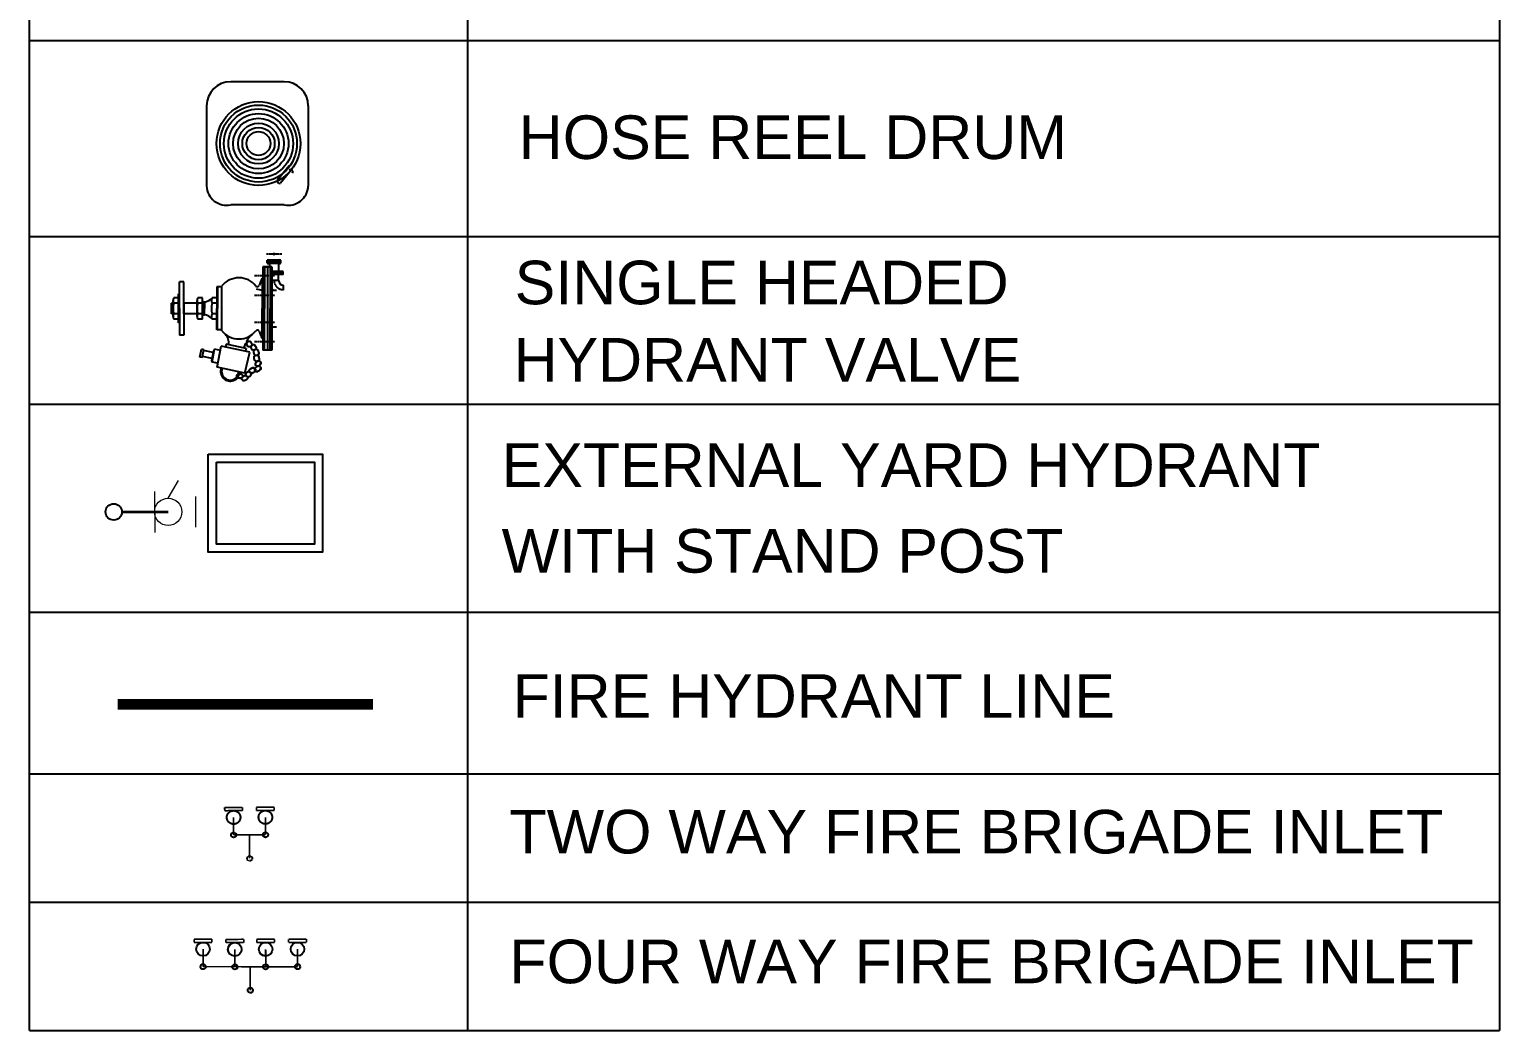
# Model space of a CAD drawing. Header units: millimetres. Extents: x -3573983 to -3087264, y -262072 to -30148.
# Drawn here: x -3573983 to -3560493, y -49923 to -40738 of the extents above; entities that cross this region are included whole.
import ezdxf

# ---------------------------------------------------------------- set-up
doc = ezdxf.new("R2010")
doc.units = ezdxf.units.MM
doc.header["$LTSCALE"] = 2
doc.header["$MEASUREMENT"] = 0
for name, pattern in [('CENTER', [2, 1.25, -0.25, 0.25, -0.25]), ('CENTER2', [1.125, 0.75, -0.125, 0.125, -0.125]), ('CONTINOUS', [0]), ('HIDDEN', [0.375, 0.25, -0.125])]:
    doc.linetypes.add(name, pattern=pattern)
doc.layers.get('0').update_dxf_attribs({"color": 251})
for name, color, linetype in [('A-SITE DIM', 5, 'Continuous'), ('CLGRID', 9, 'CENTER2'), ('DETAILS', 222, 'Continuous'), ('FF-TEXT & DIMENSIONS', 251, 'Continuous'), ('FIRE HYDRANT LINE', 1, 'HIDDEN'), ('FP-DET', 8, 'Continuous'), ('FP-DRAIN', 13, 'Continuous'), ('HEAD', 1, 'Continuous')]:
    doc.layers.add(name, color=color, linetype=linetype)
doc.layers.add('MCD-FIRE-SANCTION', color=7, linetype='Continuous', lineweight=9)
doc.layers.add('McD-TITLE BLOCK', color=142, linetype='Continuous', lineweight=25)
doc.styles.add('ARIAL', font='arial.ttf')

# ---------------------------------------------------------------- blocks, each defined once
blk = doc.blocks.new('A$C33FC7467')
at = {"color": 0, "ltscale": 2, "const_width": 60.7}
for points in [[(868, 1733), (868, -1733)], [(868, 1733), (1512, 1733)], [(1508, 563), (864, 565)], [(252, 0), (0, 0)], [(868, 0), (252, 0)], [(1504, -570), (861, -568)], [(868, -1733), (1512, -1733)]]:
    blk.add_lwpolyline(points, dxfattribs=at)
at = {"color": 0, "ltscale": 2, "const_width": 60.7, "elevation": 0}
for points in [[(868, 1732), (868, -1734)], [(868, 1732), (1512, 1732)], [(1761, 2058), (1758, 1404)], [(1761, 2057), (1758, 1403)], [(1880, 2058), (1761, 2058)], [(1880, 2056), (1761, 2057)], [(1877, 1403), (1880, 2058)], [(1877, 1402), (1880, 2056)], [(1758, 1404), (1877, 1403)], [(1758, 1403), (1877, 1402)], [(1508, 562), (864, 564)], [(1757, 890), (1754, 236)], [(1757, 889), (1754, 235)], [(1876, 890), (1757, 890)], [(1876, 889), (1757, 889)], [(1873, 236), (1876, 890)], [(1873, 235), (1876, 889)], [(252, -1), (0, -1)], [(868, -1), (252, -1)], [(1754, 236), (1873, 236)], [(1754, 235), (1873, 235)], [(1504, -571), (861, -569)], [(1753, -243), (1751, -897)], [(1753, -244), (1751, -898)], [(1872, -243), (1753, -243)], [(1872, -244), (1753, -244)], [(1869, -897), (1872, -243)], [(1869, -898), (1872, -244)], [(1751, -897), (1869, -897)], [(1751, -898), (1869, -898)], [(1760, -1408), (1758, -2062)], [(1760, -1409), (1758, -2063)], [(1879, -1408), (1760, -1408)], [(1879, -1409), (1760, -1409)], [(1877, -2063), (1879, -1408)], [(1877, -2064), (1879, -1409)], [(868, -1734), (1512, -1734)], [(1758, -2062), (1877, -2063)], [(1758, -2063), (1877, -2064)]]:
    blk.add_lwpolyline(points, dxfattribs=at)
at = {"color": 0, "ltscale": 2, "extrusion": (0, 0, -1)}
for centre, major_axis, start_param, end_param in [((868, 1733), (66.8, -66.8), 3.926991, 10.210176), ((868, 1732, 0), (66.8, -66.8), 3.926991, 10.210176), ((1512, 1731), (1, -249), 3.14411, 9.427295), ((1512, 1730, 0), (1, -249), 3.144913241386798, 9.428098548566386), ((864, 565), (66.8, -66.8), 3.926991, 10.210176), ((864, 564, 0), (66.8, 66.8), 5.497787, 11.780972), ((1508, 563), (1, -249), 3.144913241386798, 9.428098548566386), ((1508, 562, 0), (1, -249), 3.14411, 9.427295), ((0, 0), (0.2, -93.3), 3.14405545962737, 9.427240766806957), ((861, -568), (66.8, -66.8), 3.926991, 10.210176), ((861, -569, 0), (66.8, -66.8), 3.926991, 10.210176), ((1504, -570), (1, -249), 3.14411, 9.427295), ((1504, -571, 0), (1, -249), 3.144356, 9.427541), ((1512, -1735), (1, -249), 3.14411, 9.427295), ((1512, -1736, 0), (1, -249), 3.14411, 9.427295), ((868, -1733), (66.8, -66.8), 3.926991, 10.210176), ((868, -1734, 0), (66.8, -66.8), 3.926991, 10.210176)]:
    blk.add_ellipse(centre, major_axis=major_axis, ratio=1, start_param=start_param, end_param=end_param, dxfattribs=at)
blk = doc.blocks.new('A$C6ecfe311')
at = {"color": 0, "ltscale": 2, "const_width": 60.7, "elevation": 0}
for points in [[(176, 1609), (-120, 1037)], [(0, 1978), (54, 2084)], [(581, 1678), (0, 1978)], [(1, 1978), (55, 2083)], [(582, 1678), (1, 1978)], [(54, 2084), (635, 1784)], [(55, 2083), (636, 1783)], [(635, 1784), (581, 1678)], [(636, 1783), (582, 1678)], [(918, 501), (1215, 1072)], [(1037, 1442), (1092, 1548)], [(1618, 1142), (1037, 1442)], [(1038, 1442), (1092, 1548)], [(1619, 1142), (1038, 1442)], [(1092, 1548), (1673, 1248)], [(1092, 1548), (1674, 1248)], [(1673, 1248), (1618, 1142)], [(1674, 1248), (1619, 1142)], [(918, 501), (-117, 1040)], [(115, 224), (-1, 0)]]:
    blk.add_lwpolyline(points, dxfattribs=at)
at = {"color": 0, "ltscale": 2, "const_width": 60.7}
for points in [[(177, 1608), (-119, 1036)], [(919, 501), (1216, 1071)], [(919, 501), (-117, 1040)], [(401, 770), (116, 223)], [(116, 223), (0, 0)]]:
    blk.add_lwpolyline(points, dxfattribs=at)
at = {"color": 0, "ltscale": 2}
for centre, major_axis, start_param, end_param in [((176, 1609, 0), (-220, 115), 3.14411, 9.427295), ((177, 1608), (-220, 116), 3.144913241386798, 9.428098548566386), ((-120, 1037, 0), (90.1, 28.4), 5.497787, 11.780972), ((-119, 1036), (-28.4, 90.1), 3.926991, 10.210176), ((1213, 1073, 0), (-220, 116), 3.144913241386798, 9.428098548566386), ((1214, 1072), (-220, 115), 3.14411, 9.427295), ((918, 501, 0), (-28.4, 90.1), 3.926991, 10.210176), ((919, 501), (-28.4, 90.1), 3.926991, 10.210176), ((0, 0), (-82.6, 43.3), 3.14405545962737, 9.427240766806957)]:
    blk.add_ellipse(centre, major_axis=major_axis, ratio=1, start_param=start_param, end_param=end_param, dxfattribs=at)
blk = doc.blocks.new('*U20')
at = {"color": 6, "linetype": 'CONTINOUS'}
for p, q in [((500, 126), (595, 288)), ((374, 187), (376, -188)), ((750, 141), (750, -140))]:
    blk.add_line(p, q, dxfattribs=at)
blk.add_circle((500, 0), 125, dxfattribs=at)
at = {"layer": 'HEAD', "linetype": 'CONTINOUS', "ltscale": 3}
for points in [[(867, 530), (1917, 530), (1917, -370), (867, -370)], [(942, 455), (1842, 455), (1842, -295), (942, -295)]]:
    blk.add_lwpolyline(points, close=True, dxfattribs=at)
at = {"layer": 'HEAD', "linetype": 'CONTINOUS', "ltscale": 3, "const_width": 25}
blk.add_lwpolyline([(75, 0), (500, 0)], dxfattribs=at)
at = {"layer": 'HEAD', "linetype": 'CONTINOUS', "ltscale": 3}
blk.add_circle((0, 0), 75, dxfattribs=at)

msp = doc.modelspace()

# ---------------------------------------------------------------- hatches: boundary and pattern name
at = {"layer": 'FP-DET'}
h = msp.add_hatch(color=6, dxfattribs=at)
h.paths.add_polyline_path([(-3572257.3, -43297.1), (-3572264.3, -43297.1), (-3572264.3, -43494.3), (-3572257.3, -43494.3)])
h.paths.add_polyline_path([(-3572264.3, -43297.1), (-3572257.3, -43297.1), (-3572257.3, -43099.9), (-3572264.3, -43099.9)])
h = msp.add_hatch(color=6, dxfattribs=at)
h.paths.add_polyline_path([(-3572664.6, -43370.5, -0.1398779), (-3572657.6, -43346, -0.0709753), (-3572664.6, -43297.1)])
h.paths.add_polyline_path([(-3572657.6, -43248.2, -0.1398779), (-3572664.6, -43223.7), (-3572664.6, -43297.1, -0.0709753)])
h = msp.add_hatch(color=6, dxfattribs=at)
h.paths.add_polyline_path([(-3572444, -43370.5, -0.1398779), (-3572437, -43346, -0.0709753), (-3572444, -43297.1)])
h.paths.add_polyline_path([(-3572437, -43248.2, -0.1398779), (-3572444, -43223.7), (-3572444, -43297.1, -0.0709753)])

# ---------------------------------------------------------------- linework, layer by layer
msp.add_circle((-3571738, -42799, -15.4), 5.94)
at = {"layer": 'CLGRID', "color": 251, "linetype": 'CENTER'}
for p, q in [((-3571667.6, -42799, -15.4), (-3571808.3, -42799, -15.4)), ((-3571787.7, -42894.6, -15.4), (-3571787.7, -42842.4, -15.4)), ((-3571688.2, -42894.6, -15.4), (-3571688.2, -42842.4, -15.4)), ((-3571915.9, -42996.8, -15.4), (-3571729, -42996.8, -15.4)), ((-3571915.9, -43175.7, -15.4), (-3571729, -43175.7, -15.4)), ((-3571915.9, -43423.3, -15.4), (-3571729, -43423.3, -15.4)), ((-3571915.9, -43602.2, -15.4), (-3571729, -43602.2, -15.4))]:
    msp.add_line(p, q, dxfattribs=at)
at = {"layer": 'CLGRID', "linetype": 'CENTER2', "ltscale": 5}
msp.add_arc((-3571653.5, -43040.7, -15.4), 84.5, 179.99977, 269.99977, dxfattribs=at)
at = {"layer": 'DETAILS', "linetype": 'CONTINOUS'}
for p, q in [((-3571645.2, -41217.5), (-3572135.6, -41217.5)), ((-3572357, -41439), (-3572357, -42174.5)), ((-3571423.7, -41439), (-3571423.7, -42174.5)), ((-3571645.2, -42347.4), (-3572135.6, -42347.4))]:
    msp.add_line(p, q, dxfattribs=at)
at = {"layer": 'DETAILS', "color": 8, "linetype": 'CONTINOUS'}
for p, q in [((-3571598.9, -41988.3), (-3571708.5, -42125.1)), ((-3571568.1, -42013), (-3571677.7, -42149.7))]:
    msp.add_line(p, q, dxfattribs=at)
for radius in [384.9, 353.1, 317.8, 275.4, 233, 187.1, 148.3, 109.3]:
    msp.add_circle((-3571880.6, -41784.9), radius, dxfattribs=at)
at = {"layer": 'DETAILS', "linetype": 'CONTINOUS'}
for centre, radius, start, end in [((-3572135.6, -41439), 221.5, 90, 180), ((-3571645.2, -41439), 221.5, 0, 90), ((-3572172.6, -42166.6), 184.6, 182.44933, 281.58021), ((-3571608.1, -42166.6), 184.6, 258.41979, 357.55067)]:
    msp.add_arc(centre, radius, start, end, dxfattribs=at)
at = {"layer": 'DETAILS', "color": 8, "linetype": 'CONTINOUS'}
for centre, radius, start, end in [((-3571585.8, -42045.7), 20.1, 331.78778, 130.78068), ((-3571686.7, -42129.4), 22.2, 168.64649, 293.92196)]:
    msp.add_arc(centre, radius, start, end, dxfattribs=at)
at = {"layer": 'FF-TEXT & DIMENSIONS', "color": 8, "ltscale": 2}
for p, q in [((-3573982.6, -49923.3), (-3573982.6, -31131.8)), ((-3560493.5, -31131.8), (-3560493.5, -49923.3)), ((-3569963.3, -32170.7), (-3569963.3, -49923.3)), ((-3573982.6, -40838.9), (-3560493.5, -40838.9)), ((-3573982.6, -42637.2), (-3560493.5, -42637.2)), ((-3573982.6, -44175.5), (-3560493.5, -44175.5)), ((-3573982.6, -46084.2), (-3560493.5, -46084.2)), ((-3573982.6, -46084.2), (-3560493.5, -46084.2)), ((-3573982.6, -47567.8), (-3560493.5, -47567.8)), ((-3573982.6, -48745.1), (-3560493.5, -48745.1)), ((-3573982.6, -49923.3), (-3560493.5, -49923.3))]:
    msp.add_line(p, q, dxfattribs=at)
at = {"layer": 'FP-DET', "color": 6, "ltscale": 11}
for p, q in [((-3571674.9, -42855.5, -15.4), (-3571801, -42855.5, -15.4)), ((-3571801, -42881, -15.4), (-3571801, -42855.5, -15.4)), ((-3571674.9, -42868.3, -15.4), (-3571801, -42868.3, -15.4)), ((-3571801, -42881, -15.4), (-3571674.9, -42881, -15.4)), ((-3571674.9, -42881, -15.4), (-3571674.9, -42855.5, -15.4)), ((-3571655.5, -42958.3, -15.4), (-3571757.1, -42958.3, -15.4))]:
    msp.add_line(p, q, dxfattribs=at)
at = {"layer": 'FP-DET', "color": 6}
for p, q in [((-3571846.7, -43023.4, -15.4), (-3571846.7, -43297.1, -15.4)), ((-3571825.3, -43023.4, -15.4), (-3571846.7, -43023.4, -15.4)), ((-3571840.5, -42917.3, -15.4), (-3571840.5, -43681.8, -15.4)), ((-3571757.1, -42917.3, -15.4), (-3571840.5, -42917.3, -15.4)), ((-3571825.3, -42917.3, -15.4), (-3571825.3, -43297.1, -15.4)), ((-3571825.3, -42917.3, -15.4), (-3571772.3, -42917.3, -15.4)), ((-3571798.8, -42917.3, -15.4), (-3571798.8, -43681.8, -15.4)), ((-3571772.3, -42917.3, -15.4), (-3571772.3, -43297.1, -15.4)), ((-3571757.1, -42917.3, -15.4), (-3571757.1, -43681.8, -15.4)), ((-3572605.9, -43163.1, -15.4), (-3572615.7, -43163.1, -15.4)), ((-3572615.7, -43431.1, -15.4), (-3572615.7, -43163.1, -15.4)), ((-3572605.9, -43297.1, -15.4), (-3572605.9, -43052.5, -15.4)), ((-3572565.5, -43052.5, -15.4), (-3572605.9, -43052.5, -15.4)), ((-3572565.5, -43346, -15.4), (-3572565.5, -43052.5, -15.4)), ((-3572217, -43099.9, -15.4), (-3572264.3, -43099.9, -15.4)), ((-3572264.3, -43099.9, -15.4), (-3572264.3, -43297.1, -15.4)), ((-3572257.3, -43099.9, -15.4), (-3572257.3, -43297.1, -15.4)), ((-3572217, -43502.9, -15.4), (-3572217, -43091.4, -15.4)), ((-3571847.6, -43125.8, -15.4), (-3571840.5, -43125.8, -15.4)), ((-3571757.1, -43129.6, -15.4), (-3571716.5, -43129.6, -15.4)), ((-3572680.1, -43297.1, -15.4), (-3572680.1, -43248.2, -15.4)), ((-3572664.6, -43248.2, -15.4), (-3572680.1, -43248.2, -15.4)), ((-3572680.1, -43346, -15.4), (-3572680.1, -43297.1, -15.4)), ((-3572664.6, -43370.5, -15.4), (-3572664.6, -43223.7, -15.4)), ((-3572615.7, -43199.3, -15.4), (-3572657.6, -43199.3, -15.4)), ((-3572615.7, -43248.2, -15.4), (-3572657.6, -43248.2, -15.4)), ((-3572615.7, -43362.4, -15.4), (-3572615.7, -43231.8, -15.4)), ((-3572605.9, -43297.1, -15.4), (-3572605.9, -43541.7, -15.4)), ((-3572565.5, -43248.2, -15.4), (-3572565.5, -43541.7, -15.4)), ((-3572444, -43248.2, -15.4), (-3572565.5, -43248.2, -15.4)), ((-3572444, -43370.5, -15.4), (-3572444, -43223.7, -15.4)), ((-3572395, -43199.3, -15.4), (-3572437, -43199.3, -15.4)), ((-3572395, -43248.2, -15.4), (-3572437, -43248.2, -15.4)), ((-3572395, -43395, -15.4), (-3572395, -43199.3, -15.4)), ((-3572395, -43362.4, -15.4), (-3572395, -43231.8, -15.4)), ((-3572383.5, -43237.1, -15.4), (-3572377.4, -43237.1, -15.4)), ((-3572383.5, -43237.1, -15.4), (-3572383.5, -43297.1, -15.4)), ((-3572383.5, -43357.1, -15.4), (-3572383.5, -43297.1, -15.4)), ((-3572377.4, -43237.1, -15.4), (-3572377.4, -43297.1, -15.4)), ((-3572377.4, -43357.1, -15.4), (-3572377.4, -43297.1, -15.4)), ((-3572264.3, -43199.3, -15.4), (-3572306.2, -43199.3, -15.4)), ((-3572264.3, -43248.2, -15.4), (-3572306.2, -43248.2, -15.4)), ((-3572264.3, -43494.3, -15.4), (-3572264.3, -43297.1, -15.4)), ((-3572257.3, -43494.3, -15.4), (-3572257.3, -43297.1, -15.4)), ((-3571846.7, -43570.8, -15.4), (-3571846.7, -43297.1, -15.4)), ((-3571825.3, -43677, -15.4), (-3571825.3, -43297.1, -15.4)), ((-3571772.3, -43677, -15.4), (-3571772.3, -43297.1, -15.4)), ((-3572664.6, -43346, -15.4), (-3572680.1, -43346, -15.4)), ((-3572615.7, -43346, -15.4), (-3572657.6, -43346, -15.4)), ((-3572615.7, -43395, -15.4), (-3572657.6, -43395, -15.4)), ((-3572605.9, -43431.1, -15.4), (-3572615.7, -43431.1, -15.4)), ((-3572444, -43346, -15.4), (-3572565.5, -43346, -15.4)), ((-3572395, -43346, -15.4), (-3572437, -43346, -15.4)), ((-3572395, -43395, -15.4), (-3572437, -43395, -15.4)), ((-3572383.5, -43357.1, -15.4), (-3572377.4, -43357.1, -15.4)), ((-3572264.3, -43346, -15.4), (-3572306.2, -43346, -15.4)), ((-3572264.3, -43395, -15.4), (-3572306.2, -43395, -15.4)), ((-3572565.5, -43541.7, -15.4), (-3572605.9, -43541.7, -15.4)), ((-3572217, -43494.3, -15.4), (-3572264.3, -43494.3, -15.4)), ((-3571847.6, -43473.3, -15.4), (-3571840.5, -43473.3, -15.4)), ((-3571757.1, -43467.4, -15.4), (-3571716.5, -43467.4, -15.4)), ((-3572418.9, -43744.3, -15.4), (-3572405.1, -43672, -15.4)), ((-3572383.6, -43676.2, -15.4), (-3572405.1, -43672, -15.4)), ((-3572397.4, -43748.4, -15.4), (-3572383.6, -43676.2, -15.4)), ((-3572295.1, -43702.2, -15.4), (-3572385.3, -43685, -15.4)), ((-3572308.9, -43774.5, -15.4), (-3572291.7, -43684.5, -15.4)), ((-3572305.3, -43789.4, -15.4), (-3572282.9, -43672, -15.4)), ((-3572282.9, -43672, -15.4), (-3572291.7, -43684.5, -15.4)), ((-3572230.7, -43682, -15.4), (-3572282.9, -43672, -15.4)), ((-3572260.5, -43837.7, -15.4), (-3572223.4, -43643.6, -15.4)), ((-3571959.2, -43699.1, -15.4), (-3572223.4, -43643.6, -15.4)), ((-3572178.2, -43624.9, -15.4), (-3572183.8, -43651.9, -15.4)), ((-3571993.1, -43663.8, -15.4), (-3572178.2, -43624.9, -15.4)), ((-3572004.6, -43891.5, -15.4), (-3571959.2, -43699.1, -15.4)), ((-3571993.1, -43663.8, -15.4), (-3571998.8, -43690.8, -15.4)), ((-3571825.3, -43570.8, -15.4), (-3571846.7, -43570.8, -15.4)), ((-3571757.1, -43681.8, -15.4), (-3571840.5, -43681.8, -15.4)), ((-3571825.3, -43677, -15.4), (-3571772.3, -43677, -15.4)), ((-3572397.4, -43748.4, -15.4), (-3572418.9, -43744.3, -15.4)), ((-3572305.5, -43756.9, -15.4), (-3572395.7, -43739.6, -15.4)), ((-3572305.3, -43789.4, -15.4), (-3572308.9, -43774.5, -15.4)), ((-3572253.1, -43799.3, -15.4), (-3572305.3, -43789.4, -15.4)), ((-3572004.6, -43891.5, -15.4), (-3572260.5, -43837.7, -15.4)), ((-3571955.7, -43881.9, -15.4), (-3571955.2, -43880.5, -15.4)), ((-3571910.3, -43856.4, -15.4), (-3571909.2, -43855.3, -15.4))]:
    msp.add_line(p, q, dxfattribs=at)
at = {"layer": 'FP-DET', "color": 6, "ltscale": 11, "elevation": -15.4}
for points in [[(-3571757.1, -42983.5), (-3571655.5, -42983.5), (-3571655.5, -42958.3)], [(-3571757.1, -42970.9), (-3571655.5, -42970.9)]]:
    msp.add_lwpolyline(points, dxfattribs=at)
at = {"layer": 'FP-DET', "color": 6}
for centre, radius, start, end in [((-3572060.7, -43217.4, -15.4), 200.8, 38.63743, 141.11505), ((-3571594.4, -43176.7, -15.4), 295.2, 148.71165, 162.27052), ((-3571891.1, -43081.9, -15.4), 16.3, 218.63743, 342.27052), ((-3571851.4, -42937.5, -15.4), 188.4, 254.47354, 271.1662), ((-3572618.2, -43223.7, -15.4), 46.3, 148.14877, 211.85078), ((-3572489.7, -43297.1, -15.4), 174.9, 163.76065, 196.23889), ((-3572397.6, -43223.7, -15.4), 46.3, 148.14877, 211.85078), ((-3572269, -43297.1, -15.4), 174.9, 163.76065, 196.23889), ((-3572385.3, -43225.6, -15.4), 11.6, 212.29163, 278.86838), ((-3572381.7, -43143.1, -15.4), 94.1, 272.62314, 323.34963), ((-3572266.9, -43223.7, -15.4), 46.3, 148.14877, 211.85078), ((-3572138.3, -43297.1, -15.4), 174.9, 163.76065, 196.23889), ((-3572618.2, -43370.5, -15.4), 46.3, 148.14877, 211.85078), ((-3572397.6, -43370.5, -15.4), 46.3, 148.14877, 211.85078), ((-3572385.3, -43368.6, -15.4), 11.6, 81.13117, 147.70792), ((-3572381.7, -43451.1, -15.4), 94.1, 36.64992, 87.3764), ((-3572266.9, -43370.5, -15.4), 46.3, 148.14877, 211.85078), ((-3572060.7, -43376.8, -15.4), 200.8, 218.8845, 321.36211), ((-3572259.7, -43611.4, -15.4), 107.2, 349.99508, 45.56358), ((-3571817.1, -43693.6, -15.4), 198.8, 128.10113, 149.83326), ((-3571891.1, -43512.4, -15.4), 16.3, 17.72902, 141.36211), ((-3571594.4, -43417.5, -15.4), 295.2, 197.72902, 211.28789), ((-3571817.1, -43693.6, -15.4), 198.8, 159.05771, 170.16212), ((-3571999.4, -43625, -15.4), 4.08, 80.25889, 159.3729), ((-3571999, -43624, -15.4), 4.08, 81.12032, 159.05771), ((-3571996.5, -43607.9, -15.4), 13.3, 260.25889, 48.63208), ((-3571996.5, -43607.8, -15.4), 12.3, 261.12032, 47.77064), ((-3571985.5, -43595.7, -15.4), 4.08, 149.83326, 227.77064), ((-3571985, -43594.8, -15.4), 4.08, 149.51807, 228.63208), ((-3572140.7, -43876.9, -15.4), 88.3, 159.18686, 357.08908), ((-3572140.6, -43876.5, -15.4), 78.3, 158.39002, 357.88593)]:
    msp.add_arc(centre, radius, start, end, dxfattribs=at)
for points, knots in [([(-3571952.9, -43648.8, -15.4), (-3571953.3, -43648.9, -15.4), (-3571957.4, -43649.7, -15.4), (-3571963.6, -43651.2, -15.4), (-3571973.9, -43649.7, -15.4), (-3571980.7, -43642.3, -15.4), (-3571989.1, -43625.6, -15.4), (-3571990.5, -43616.5, -15.4), (-3571987.6, -43608.5, -15.4), (-3571981.5, -43602.4, -15.4), (-3571976.4, -43599.8, -15.4), (-3571973.5, -43598.4, -15.4)], [3.6965582, 3.6965582, 3.6965582, 3.6965582, 3.7628485, 4.4045112, 4.8273513, 5.5136512, 6.0673969, 6.5888164, 7.0628233, 7.5027685, 8.0657109, 8.0657109, 8.0657109, 8.0657109]), ([(-3571979.4, -43643.3, -15.4), (-3571979.5, -43643.1, -15.4), (-3571984.9, -43632.4, -15.4), (-3571988.1, -43626.9, -15.4), (-3571989.5, -43617.8, -15.4), (-3571986.6, -43609.8, -15.4), (-3571980.6, -43603.6, -15.4), (-3571975.4, -43601.1, -15.4), (-3571972.5, -43599.6, -15.4)], [5.4631832, 5.4631832, 5.4631832, 5.4631832, 5.5070617, 6.0608074, 6.5822269, 7.0562338, 7.496179, 8.0591214, 8.0591214, 8.0591214, 8.0591214]), ([(-3571973.5, -43598.4, -15.4), (-3571971.3, -43598, -15.4), (-3571966.7, -43597.3, -15.4), (-3571957.9, -43598.6, -15.4), (-3571951, -43606, -15.4), (-3571942.7, -43622.6, -15.4), (-3571941.2, -43631.7, -15.4), (-3571944.1, -43639.7, -15.4), (-3571950.2, -43645.9, -15.4), (-3571955.4, -43648.4, -15.4), (-3571958.2, -43649.9, -15.4)], [3.2633399, 3.2633399, 3.2633399, 3.2633399, 3.6586384, 4.0814785, 4.7677784, 5.321524, 5.8429435, 6.3169505, 6.7568956, 7.319838, 7.319838, 7.319838, 7.319838]), ([(-3571972.5, -43599.6, -15.4), (-3571970.3, -43599.2, -15.4), (-3571965.8, -43598.5, -15.4), (-3571956.9, -43599.8, -15.4), (-3571946.8, -43615.2, -15.4), (-3571941.7, -43623.9, -15.4), (-3571940.3, -43633, -15.4), (-3571943.2, -43641, -15.4), (-3571948.1, -43645.9, -15.4), (-3571951.5, -43648.1, -15.4), (-3571952.9, -43648.8, -15.4)], [3.2633399, 3.2633399, 3.2633399, 3.2633399, 3.6586384, 4.0814785, 4.7677784, 5.321524, 5.8429435, 6.3169505, 6.7568956, 7.0326528, 7.0326528, 7.0326528, 7.0326528]), ([(-3571913.3, -43679.6, -15.4), (-3571913.6, -43679.7, -15.4), (-3571917.8, -43680.5, -15.4), (-3571923.9, -43682, -15.4), (-3571934.2, -43680.5, -15.4), (-3571941.1, -43673.1, -15.4), (-3571949.4, -43656.4, -15.4), (-3571950.8, -43647.3, -15.4), (-3571947.9, -43639.3, -15.4), (-3571941.9, -43633.2, -15.4), (-3571936.7, -43630.6, -15.4), (-3571933.8, -43629.2, -15.4)], [3.6965582, 3.6965582, 3.6965582, 3.6965582, 3.7628485, 4.4045112, 4.8273513, 5.5136512, 6.0673969, 6.5888164, 7.0628233, 7.5027685, 8.0657109, 8.0657109, 8.0657109, 8.0657109]), ([(-3571939.7, -43674.1, -15.4), (-3571939.9, -43673.9, -15.4), (-3571945.2, -43663.2, -15.4), (-3571948.5, -43657.7, -15.4), (-3571949.9, -43648.6, -15.4), (-3571947, -43640.6, -15.4), (-3571940.9, -43634.4, -15.4), (-3571935.8, -43631.9, -15.4), (-3571932.9, -43630.4, -15.4)], [5.4631832, 5.4631832, 5.4631832, 5.4631832, 5.5070617, 6.0608074, 6.5822269, 7.0562338, 7.496179, 8.0591214, 8.0591214, 8.0591214, 8.0591214]), ([(-3571933.8, -43629.2, -15.4), (-3571931.6, -43628.8, -15.4), (-3571927.1, -43628.1, -15.4), (-3571918.2, -43629.4, -15.4), (-3571911.4, -43636.8, -15.4), (-3571903, -43653.4, -15.4), (-3571901.6, -43662.5, -15.4), (-3571904.5, -43670.5, -15.4), (-3571910.6, -43676.7, -15.4), (-3571915.7, -43679.2, -15.4), (-3571918.6, -43680.7, -15.4)], [3.2633399, 3.2633399, 3.2633399, 3.2633399, 3.6586384, 4.0814785, 4.7677784, 5.321524, 5.8429435, 6.3169505, 6.7568956, 7.319838, 7.319838, 7.319838, 7.319838]), ([(-3571932.9, -43630.4, -15.4), (-3571930.7, -43630, -15.4), (-3571926.1, -43629.3, -15.4), (-3571917.2, -43630.6, -15.4), (-3571907.2, -43646, -15.4), (-3571902.1, -43654.7, -15.4), (-3571900.6, -43663.8, -15.4), (-3571903.5, -43671.8, -15.4), (-3571908.4, -43676.7, -15.4), (-3571911.9, -43678.9, -15.4), (-3571913.3, -43679.6, -15.4)], [3.2633399, 3.2633399, 3.2633399, 3.2633399, 3.6586384, 4.0814785, 4.7677784, 5.321524, 5.8429435, 6.3169505, 6.7568956, 7.0326528, 7.0326528, 7.0326528, 7.0326528]), ([(-3571896.1, -43730, -15.4), (-3571896.5, -43729.9, -15.4), (-3571900.6, -43729.4, -15.4), (-3571907, -43729, -15.4), (-3571916.3, -43724.4, -15.4), (-3571920.6, -43715.2, -15.4), (-3571925.5, -43691.3, -15.4), (-3571924.1, -43682.2, -15.4), (-3571918.9, -43675.4, -15.4), (-3571911.2, -43671.5, -15.4), (-3571905.5, -43670.6, -15.4), (-3571902.4, -43670.1, -15.4)], [3.6965582, 3.6965582, 3.6965582, 3.6965582, 3.7628485, 4.4045112, 4.8273513, 5.5136512, 6.0673969, 6.5888164, 7.0628233, 7.5027685, 8.0657109, 8.0657109, 8.0657109, 8.0657109]), ([(-3571919.6, -43716.7, -15.4), (-3571919.7, -43716.4, -15.4), (-3571923.5, -43699, -15.4), (-3571925, -43692.7, -15.4), (-3571923.5, -43683.6, -15.4), (-3571918.3, -43676.9, -15.4), (-3571910.7, -43672.9, -15.4), (-3571905, -43672, -15.4), (-3571901.8, -43671.6, -15.4)], [5.4631832, 5.4631832, 5.4631832, 5.4631832, 5.5070617, 6.0608074, 6.5822269, 7.0562338, 7.496179, 8.0591214, 8.0591214, 8.0591214, 8.0591214]), ([(-3571902.4, -43670.1, -15.4), (-3571900.1, -43670.4, -15.4), (-3571895.6, -43671.1, -15.4), (-3571887.5, -43675.1, -15.4), (-3571883.3, -43684.2, -15.4), (-3571878.3, -43708.2, -15.4), (-3571879.8, -43717.3, -15.4), (-3571885, -43724, -15.4), (-3571892.6, -43728, -15.4), (-3571898.3, -43728.9, -15.4), (-3571901.5, -43729.3, -15.4)], [3.2633399, 3.2633399, 3.2633399, 3.2633399, 3.6586384, 4.0814785, 4.7677784, 5.321524, 5.8429435, 6.3169505, 6.7568956, 7.319838, 7.319838, 7.319838, 7.319838]), ([(-3571901.8, -43671.6, -15.4), (-3571899.6, -43671.8, -15.4), (-3571895, -43672.5, -15.4), (-3571887, -43676.5, -15.4), (-3571880, -43699.8, -15.4), (-3571877.8, -43709.6, -15.4), (-3571879.2, -43718.7, -15.4), (-3571884.4, -43725.4, -15.4), (-3571890.6, -43728.7, -15.4), (-3571894.5, -43729.7, -15.4), (-3571896.1, -43730, -15.4)], [3.2633399, 3.2633399, 3.2633399, 3.2633399, 3.6586384, 4.0814785, 4.7677784, 5.321524, 5.8429435, 6.3169505, 6.7568956, 7.0326528, 7.0326528, 7.0326528, 7.0326528]), ([(-3571892, -43784.7, -15.4), (-3571892.4, -43784.6, -15.4), (-3571896.6, -43784.1, -15.4), (-3571902.9, -43783.7, -15.4), (-3571912.2, -43779, -15.4), (-3571916.5, -43769.9, -15.4), (-3571921.4, -43745.9, -15.4), (-3571920, -43736.9, -15.4), (-3571914.8, -43730.1, -15.4), (-3571907.2, -43726.1, -15.4), (-3571901.5, -43725.3, -15.4), (-3571898.3, -43724.8, -15.4)], [3.6965582, 3.6965582, 3.6965582, 3.6965582, 3.7628485, 4.4045112, 4.8273513, 5.5136512, 6.0673969, 6.5888164, 7.0628233, 7.5027685, 8.0657109, 8.0657109, 8.0657109, 8.0657109]), ([(-3571915.5, -43771.3, -15.4), (-3571915.6, -43771.1, -15.4), (-3571919.5, -43753.6, -15.4), (-3571920.9, -43747.4, -15.4), (-3571919.5, -43738.3, -15.4), (-3571914.2, -43731.6, -15.4), (-3571906.6, -43727.6, -15.4), (-3571900.9, -43726.7, -15.4), (-3571897.7, -43726.2, -15.4)], [5.4631832, 5.4631832, 5.4631832, 5.4631832, 5.5070617, 6.0608074, 6.5822269, 7.0562338, 7.496179, 8.0591214, 8.0591214, 8.0591214, 8.0591214]), ([(-3571911.4, -43870.1, -15.4), (-3571911.5, -43869.8, -15.4), (-3571912.9, -43865.8, -15.4), (-3571915.5, -43860, -15.4), (-3571915.6, -43849.6, -15.4), (-3571909.4, -43841.6, -15.4), (-3571890.4, -43826.3, -15.4), (-3571881.7, -43823.4, -15.4), (-3571873.3, -43824.9, -15.4), (-3571866.2, -43829.9, -15.4), (-3571862.9, -43834.6, -15.4), (-3571861, -43837.2, -15.4)], [3.6965582, 3.6965582, 3.6965582, 3.6965582, 3.7628485, 4.4045112, 4.8273513, 5.5136512, 6.0673969, 6.5888164, 7.0628233, 7.5027685, 8.0657109, 8.0657109, 8.0657109, 8.0657109]), ([(-3571861, -43837.2, -15.4), (-3571860.2, -43839.3, -15.4), (-3571858.7, -43843.7, -15.4), (-3571858.6, -43852.6, -15.4), (-3571864.8, -43860.6, -15.4), (-3571883.9, -43875.9, -15.4), (-3571892.6, -43878.8, -15.4), (-3571901, -43877.3, -15.4), (-3571908, -43872.3, -15.4), (-3571911.4, -43867.6, -15.4), (-3571913.3, -43865, -15.4)], [3.2633399, 3.2633399, 3.2633399, 3.2633399, 3.6586384, 4.0814785, 4.7677784, 5.321524, 5.8429435, 6.3169505, 6.7568956, 7.319838, 7.319838, 7.319838, 7.319838]), ([(-3571862, -43838.3, -15.4), (-3571861.2, -43840.4, -15.4), (-3571859.8, -43844.8, -15.4), (-3571859.7, -43853.8, -15.4), (-3571877.2, -43870.6, -15.4), (-3571884.9, -43877.1, -15.4), (-3571893.6, -43880, -15.4), (-3571902, -43878.4, -15.4), (-3571907.7, -43874.4, -15.4), (-3571910.4, -43871.4, -15.4), (-3571911.4, -43870.1, -15.4)], [3.2633399, 3.2633399, 3.2633399, 3.2633399, 3.6586384, 4.0814785, 4.7677784, 5.321524, 5.8429435, 6.3169505, 6.7568956, 7.0326528, 7.0326528, 7.0326528, 7.0326528]), ([(-3571910.3, -43843.1, -15.4), (-3571910.1, -43842.9, -15.4), (-3571896.3, -43831.5, -15.4), (-3571891.4, -43827.4, -15.4), (-3571882.7, -43824.5, -15.4), (-3571874.3, -43826.1, -15.4), (-3571867.3, -43831, -15.4), (-3571863.9, -43835.7, -15.4), (-3571862, -43838.3, -15.4)], [5.4631832, 5.4631832, 5.4631832, 5.4631832, 5.5070617, 6.0608074, 6.5822269, 7.0562338, 7.496179, 8.0591214, 8.0591214, 8.0591214, 8.0591214]), ([(-3571899.6, -43825.7, -15.4), (-3571899.8, -43825.4, -15.4), (-3571902.5, -43822.1, -15.4), (-3571906.8, -43817.5, -15.4), (-3571910.4, -43807.7, -15.4), (-3571907.2, -43798.1, -15.4), (-3571896.7, -43782.8, -15.4), (-3571889.4, -43777.2, -15.4), (-3571881, -43775.8, -15.4), (-3571872.7, -43778.2, -15.4), (-3571868, -43781.5, -15.4), (-3571865.3, -43783.3, -15.4)], [3.6965582, 3.6965582, 3.6965582, 3.6965582, 3.7628485, 4.4045112, 4.8273513, 5.5136512, 6.0673969, 6.5888164, 7.0628233, 7.5027685, 8.0657109, 8.0657109, 8.0657109, 8.0657109]), ([(-3571907.5, -43799.8, -15.4), (-3571907.4, -43799.6, -15.4), (-3571900.5, -43789.7, -15.4), (-3571897.3, -43784.2, -15.4), (-3571890, -43778.6, -15.4), (-3571881.6, -43777.3, -15.4), (-3571873.3, -43779.6, -15.4), (-3571868.6, -43782.9, -15.4), (-3571865.9, -43784.7, -15.4)], [5.4631832, 5.4631832, 5.4631832, 5.4631832, 5.5070617, 6.0608074, 6.5822269, 7.0562338, 7.496179, 8.0591214, 8.0591214, 8.0591214, 8.0591214]), ([(-3571865.3, -43783.3, -15.4), (-3571863.9, -43785, -15.4), (-3571861, -43788.7, -15.4), (-3571858, -43797.1, -15.4), (-3571861.2, -43806.7, -15.4), (-3571871.7, -43822, -15.4), (-3571879, -43827.6, -15.4), (-3571887.4, -43828.9, -15.4), (-3571895.7, -43826.6, -15.4), (-3571900.4, -43823.3, -15.4), (-3571903, -43821.5, -15.4)], [3.2633399, 3.2633399, 3.2633399, 3.2633399, 3.6586384, 4.0814785, 4.7677784, 5.321524, 5.8429435, 6.3169505, 6.7568956, 7.319838, 7.319838, 7.319838, 7.319838]), ([(-3571865.9, -43784.7, -15.4), (-3571864.5, -43786.5, -15.4), (-3571861.6, -43790.1, -15.4), (-3571858.6, -43798.5, -15.4), (-3571867.2, -43814.8, -15.4), (-3571872.3, -43823.4, -15.4), (-3571879.6, -43829.1, -15.4), (-3571888, -43830.4, -15.4), (-3571894.7, -43828.5, -15.4), (-3571898.2, -43826.5, -15.4), (-3571899.6, -43825.7, -15.4)], [3.2633399, 3.2633399, 3.2633399, 3.2633399, 3.6586384, 4.0814785, 4.7677784, 5.321524, 5.8429435, 6.3169505, 6.7568956, 7.0326528, 7.0326528, 7.0326528, 7.0326528]), ([(-3571898.3, -43724.8, -15.4), (-3571896, -43725, -15.4), (-3571891.5, -43725.8, -15.4), (-3571883.4, -43729.8, -15.4), (-3571879.2, -43738.9, -15.4), (-3571874.3, -43762.8, -15.4), (-3571875.7, -43771.9, -15.4), (-3571880.9, -43778.7, -15.4), (-3571888.5, -43782.7, -15.4), (-3571894.2, -43783.5, -15.4), (-3571897.4, -43784, -15.4)], [3.2633399, 3.2633399, 3.2633399, 3.2633399, 3.6586384, 4.0814785, 4.7677784, 5.321524, 5.8429435, 6.3169505, 6.7568956, 7.319838, 7.319838, 7.319838, 7.319838]), ([(-3571897.7, -43726.2, -15.4), (-3571895.5, -43726.5, -15.4), (-3571890.9, -43727.2, -15.4), (-3571882.9, -43731.2, -15.4), (-3571875.9, -43754.5, -15.4), (-3571873.7, -43764.3, -15.4), (-3571875.1, -43773.4, -15.4), (-3571880.3, -43780.1, -15.4), (-3571886.5, -43783.3, -15.4), (-3571890.5, -43784.3, -15.4), (-3571892, -43784.7, -15.4)], [3.2633399, 3.2633399, 3.2633399, 3.2633399, 3.6586384, 4.0814785, 4.7677784, 5.321524, 5.8429435, 6.3169505, 6.7568956, 7.0326528, 7.0326528, 7.0326528, 7.0326528]), ([(-3572028.8, -43927.4, -15.4), (-3572029.8, -43929.5, -15.4), (-3572032, -43933.5, -15.4), (-3572038.5, -43939.7, -15.4), (-3572056.8, -43938.4, -15.4), (-3572066.8, -43937.2, -15.4), (-3572074.9, -43932.8, -15.4), (-3572079.5, -43925.7, -15.4), (-3572080.4, -43918.8, -15.4), (-3572080.1, -43914.7, -15.4), (-3572079.8, -43913.2, -15.4)], [3.2633399, 3.2633399, 3.2633399, 3.2633399, 3.6586384, 4.0814785, 4.7677784, 5.321524, 5.8429435, 6.3169505, 6.7568956, 7.0326528, 7.0326528, 7.0326528, 7.0326528]), ([(-3572079.8, -43913.2, -15.4), (-3572079.7, -43912.8, -15.4), (-3572077.8, -43909.1, -15.4), (-3572075.3, -43903.2, -15.4), (-3572067.8, -43896, -15.4), (-3572057.7, -43895.1, -15.4), (-3572039.4, -43898.5, -15.4), (-3572031.4, -43902.9, -15.4), (-3572026.8, -43910.1, -15.4), (-3572025.6, -43918.6, -15.4), (-3572026.6, -43924.3, -15.4), (-3572027.3, -43927.4, -15.4)], [3.6965582, 3.6965582, 3.6965582, 3.6965582, 3.7628485, 4.4045112, 4.8273513, 5.5136512, 6.0673969, 6.5888164, 7.0628233, 7.5027685, 8.0657109, 8.0657109, 8.0657109, 8.0657109]), ([(-3572027.3, -43927.4, -15.4), (-3572028.3, -43929.4, -15.4), (-3572030.5, -43933.5, -15.4), (-3572036.9, -43939.7, -15.4), (-3572047, -43940.6, -15.4), (-3572065.2, -43937.2, -15.4), (-3572073.3, -43932.8, -15.4), (-3572077.9, -43925.7, -15.4), (-3572079.1, -43917.1, -15.4), (-3572078, -43911.5, -15.4), (-3572077.4, -43908.3, -15.4)], [3.2633399, 3.2633399, 3.2633399, 3.2633399, 3.6586384, 4.0814785, 4.7677784, 5.321524, 5.8429435, 6.3169505, 6.7568956, 7.319838, 7.319838, 7.319838, 7.319838]), ([(-3572059.4, -43895.5, -15.4), (-3572059.1, -43895.5, -15.4), (-3572047.3, -43897.8, -15.4), (-3572041, -43898.5, -15.4), (-3572032.9, -43902.9, -15.4), (-3572028.3, -43910.1, -15.4), (-3572027.1, -43918.6, -15.4), (-3572028.2, -43924.3, -15.4), (-3572028.8, -43927.4, -15.4)], [5.4631832, 5.4631832, 5.4631832, 5.4631832, 5.5070617, 6.0608074, 6.5822269, 7.0562338, 7.496179, 8.0591214, 8.0591214, 8.0591214, 8.0591214]), ([(-3572031.7, -43949.5, -15.4), (-3572031.8, -43949.2, -15.4), (-3572032.6, -43945, -15.4), (-3572034.1, -43938.9, -15.4), (-3572032.6, -43928.6, -15.4), (-3572025.2, -43921.7, -15.4), (-3572008.5, -43913.4, -15.4), (-3571999.4, -43912, -15.4), (-3571991.4, -43914.9, -15.4), (-3571985.3, -43920.9, -15.4), (-3571982.7, -43926.1, -15.4), (-3571981.3, -43929, -15.4)], [3.6965582, 3.6965582, 3.6965582, 3.6965582, 3.7628485, 4.4045112, 4.8273513, 5.5136512, 6.0673969, 6.5888164, 7.0628233, 7.5027685, 8.0657109, 8.0657109, 8.0657109, 8.0657109]), ([(-3571981.3, -43929, -15.4), (-3571980.9, -43931.2, -15.4), (-3571980.2, -43935.7, -15.4), (-3571981.5, -43944.6, -15.4), (-3571988.9, -43951.4, -15.4), (-3572005.6, -43959.8, -15.4), (-3572014.6, -43961.2, -15.4), (-3572022.6, -43958.3, -15.4), (-3572028.8, -43952.2, -15.4), (-3572031.3, -43947.1, -15.4), (-3572032.8, -43944.2, -15.4)], [3.2633399, 3.2633399, 3.2633399, 3.2633399, 3.6586384, 4.0814785, 4.7677784, 5.321524, 5.8429435, 6.3169505, 6.7568956, 7.319838, 7.319838, 7.319838, 7.319838]), ([(-3571982.5, -43929.9, -15.4), (-3571982.1, -43932.1, -15.4), (-3571981.4, -43936.7, -15.4), (-3571982.8, -43945.6, -15.4), (-3571998.1, -43955.6, -15.4), (-3572006.8, -43960.7, -15.4), (-3572015.9, -43962.2, -15.4), (-3572023.9, -43959.3, -15.4), (-3572028.8, -43954.4, -15.4), (-3572031, -43950.9, -15.4), (-3572031.7, -43949.5, -15.4)], [3.2633399, 3.2633399, 3.2633399, 3.2633399, 3.6586384, 4.0814785, 4.7677784, 5.321524, 5.8429435, 6.3169505, 6.7568956, 7.0326528, 7.0326528, 7.0326528, 7.0326528]), ([(-3572026.2, -43923.1, -15.4), (-3572026, -43922.9, -15.4), (-3572015.3, -43917.6, -15.4), (-3572009.8, -43914.3, -15.4), (-3572000.7, -43912.9, -15.4), (-3571992.7, -43915.8, -15.4), (-3571986.5, -43921.9, -15.4), (-3571984, -43927, -15.4), (-3571982.5, -43929.9, -15.4)], [5.4631832, 5.4631832, 5.4631832, 5.4631832, 5.5070617, 6.0608074, 6.5822269, 7.0562338, 7.496179, 8.0591214, 8.0591214, 8.0591214, 8.0591214]), ([(-3571986.7, -43924.9, -15.4), (-3571987, -43924.6, -15.4), (-3571989.8, -43921.5, -15.4), (-3571994.4, -43917.2, -15.4), (-3571998.6, -43907.6, -15.4), (-3571996, -43897.9, -15.4), (-3571986.5, -43881.9, -15.4), (-3571979.6, -43875.8, -15.4), (-3571971.3, -43874, -15.4), (-3571962.9, -43875.8, -15.4), (-3571957.9, -43878.8, -15.4), (-3571955.2, -43880.5, -15.4)], [3.6965582, 3.6965582, 3.6965582, 3.6965582, 3.7628485, 4.4045112, 4.8273513, 5.5136512, 6.0673969, 6.5888164, 7.0628233, 7.5027685, 8.0657109, 8.0657109, 8.0657109, 8.0657109]), ([(-3571996.2, -43899.6, -15.4), (-3571996.2, -43899.3, -15.4), (-3571989.9, -43889.1, -15.4), (-3571987, -43883.4, -15.4), (-3571980.1, -43877.3, -15.4), (-3571971.8, -43875.5, -15.4), (-3571963.4, -43877.3, -15.4), (-3571958.5, -43880.3, -15.4), (-3571955.7, -43881.9, -15.4)], [5.4631832, 5.4631832, 5.4631832, 5.4631832, 5.5070617, 6.0608074, 6.5822269, 7.0562338, 7.496179, 8.0591214, 8.0591214, 8.0591214, 8.0591214]), ([(-3571955.2, -43880.5, -15.4), (-3571953.6, -43882.1, -15.4), (-3571950.6, -43885.6, -15.4), (-3571947, -43893.8, -15.4), (-3571949.6, -43903.5, -15.4), (-3571959.1, -43919.5, -15.4), (-3571966, -43925.6, -15.4), (-3571974.3, -43927.4, -15.4), (-3571982.7, -43925.6, -15.4), (-3571987.7, -43922.6, -15.4), (-3571990.4, -43920.9, -15.4)], [3.2633399, 3.2633399, 3.2633399, 3.2633399, 3.6586384, 4.0814785, 4.7677784, 5.321524, 5.8429435, 6.3169505, 6.7568956, 7.319838, 7.319838, 7.319838, 7.319838]), ([(-3571955.7, -43881.9, -15.4), (-3571954.1, -43883.6, -15.4), (-3571951.1, -43887, -15.4), (-3571947.5, -43895.2, -15.4), (-3571955.1, -43912, -15.4), (-3571959.6, -43920.9, -15.4), (-3571966.5, -43927, -15.4), (-3571974.8, -43928.9, -15.4), (-3571981.6, -43927.4, -15.4), (-3571985.3, -43925.6, -15.4), (-3571986.7, -43924.9, -15.4)], [3.2633399, 3.2633399, 3.2633399, 3.2633399, 3.6586384, 4.0814785, 4.7677784, 5.321524, 5.8429435, 6.3169505, 6.7568956, 7.0326528, 7.0326528, 7.0326528, 7.0326528]), ([(-3571962.6, -43883.2, -15.4), (-3571962.7, -43882.8, -15.4), (-3571963.7, -43878.7, -15.4), (-3571965.7, -43872.7, -15.4), (-3571964.8, -43862.3, -15.4), (-3571957.8, -43855, -15.4), (-3571937.4, -43841.6, -15.4), (-3571928.4, -43839.6, -15.4), (-3571920.2, -43841.9, -15.4), (-3571913.7, -43847.6, -15.4), (-3571910.8, -43852.5, -15.4), (-3571909.2, -43855.3, -15.4)], [3.6965582, 3.6965582, 3.6965582, 3.6965582, 3.7628485, 4.4045112, 4.8273513, 5.5136512, 6.0673969, 6.5888164, 7.0628233, 7.5027685, 8.0657109, 8.0657109, 8.0657109, 8.0657109]), ([(-3571909.2, -43855.3, -15.4), (-3571908.6, -43857.5, -15.4), (-3571907.6, -43862, -15.4), (-3571908.4, -43871, -15.4), (-3571915.3, -43878.3, -15.4), (-3571935.8, -43891.7, -15.4), (-3571944.7, -43893.7, -15.4), (-3571952.9, -43891.3, -15.4), (-3571959.4, -43885.7, -15.4), (-3571962.3, -43880.7, -15.4), (-3571964, -43877.9, -15.4)], [3.2633399, 3.2633399, 3.2633399, 3.2633399, 3.6586384, 4.0814785, 4.7677784, 5.321524, 5.8429435, 6.3169505, 6.7568956, 7.319838, 7.319838, 7.319838, 7.319838]), ([(-3571910.3, -43856.4, -15.4), (-3571909.8, -43858.6, -15.4), (-3571908.7, -43863.1, -15.4), (-3571909.5, -43872, -15.4), (-3571928.6, -43887, -15.4), (-3571936.9, -43892.7, -15.4), (-3571945.9, -43894.7, -15.4), (-3571954.1, -43892.4, -15.4), (-3571959.3, -43887.8, -15.4), (-3571961.7, -43884.5, -15.4), (-3571962.6, -43883.2, -15.4)], [3.2633399, 3.2633399, 3.2633399, 3.2633399, 3.6586384, 4.0814785, 4.7677784, 5.321524, 5.8429435, 6.3169505, 6.7568956, 7.0326528, 7.0326528, 7.0326528, 7.0326528]), ([(-3571958.8, -43856.4, -15.4), (-3571958.6, -43856.2, -15.4), (-3571943.8, -43846.2, -15.4), (-3571938.5, -43842.6, -15.4), (-3571929.6, -43840.6, -15.4), (-3571921.4, -43843, -15.4), (-3571914.9, -43848.6, -15.4), (-3571912, -43853.6, -15.4), (-3571910.3, -43856.4, -15.4)], [5.4631832, 5.4631832, 5.4631832, 5.4631832, 5.5070617, 6.0608074, 6.5822269, 7.0562338, 7.496179, 8.0591214, 8.0591214, 8.0591214, 8.0591214])]:
    msp.add_open_spline(points, degree=3, knots=knots, dxfattribs=at)
at = {"layer": 'FP-DRAIN', "ltscale": 11}
for p, q in [((-3571780.2, -42881, -15.4), (-3571780.2, -42917.3, -15.4)), ((-3571695.8, -42881, -15.4), (-3571695.8, -42958.3, -15.4)), ((-3571695.8, -43040.7, -15.4), (-3571695.8, -42983.5, -15.4)), ((-3571695.8, -43040.7, -15.4), (-3571757.1, -43040.7, -15.4)), ((-3571653.5, -43082.9, -15.4), (-3571653.5, -43129.6, -15.4))]:
    msp.add_line(p, q, dxfattribs=at)
for radius, start, end in [(126.7, 215.16619, 224.55091), (42.2, 179.99977, 269.99977)]:
    msp.add_arc((-3571653.5, -43040.7, -15.4), radius, start, end, dxfattribs=at)
at = {"layer": 'McD-TITLE BLOCK', "color": 1, "const_width": 100, "elevation": 0}
msp.add_lwpolyline([(-3573172.6, -46929.7), (-3570828.7, -46929.7)], dxfattribs=at)

# ---------------------------------------------------------------- block references
at = {"layer": 'A-SITE DIM', "color": 1, "xscale": -0.25, "yscale": 0.25, "zscale": 0.25, "rotation": 269.9951860256256}
msp.add_blockref('A$C33FC7467', (-3571955.6, -49553.8), dxfattribs=at)
at = {"layer": 'FIRE HYDRANT LINE', "xscale": 0.25, "yscale": 0.25, "zscale": 0.25, "rotation": 27.57013087225863}
msp.add_blockref('A$C6ecfe311', (-3571962.1, -48344), dxfattribs=at)
at = {"layer": 'MCD-FIRE-SANCTION', "linetype": 'Continuous'}
msp.add_blockref('*U20', (-3573209, -45164.3), dxfattribs=at)

# ---------------------------------------------------------------- texts
at = {"layer": 'FF-TEXT & DIMENSIONS', "color": 7, "style": 'ARIAL'}
for s, p in [('HOSE REEL DRUM', (-3569492.2, -41926.6)), ('SINGLE HEADED ', (-3569530.3, -43259.6)), ('HYDRANT VALVE', (-3569540.5, -43969.3)), ('EXTERNAL YARD HYDRANT ', (-3569649.4, -44934.8)), ('WITH STAND POST', (-3569649.4, -45721.8))]:
    msp.add_text(s, height=400, dxfattribs=at).set_placement(p)
at = {"layer": 'FF-TEXT & DIMENSIONS', "color": 7, "char_height": 400, "width": 77408.639, "attachment_point": 1, "style": 'ARIAL'}
for s, insert in [('FIRE HYDRANT LINE', (-3569549.3, -46653.7)), ('TWO WAY FIRE BRIGADE INLET', (-3569578.1, -47898.3)), ('FOUR WAY FIRE BRIGADE INLET', (-3569578.1, -49089))]:
    msp.add_mtext(s, dxfattribs=dict(at, insert=insert))

doc.saveas('drawing.dxf')
